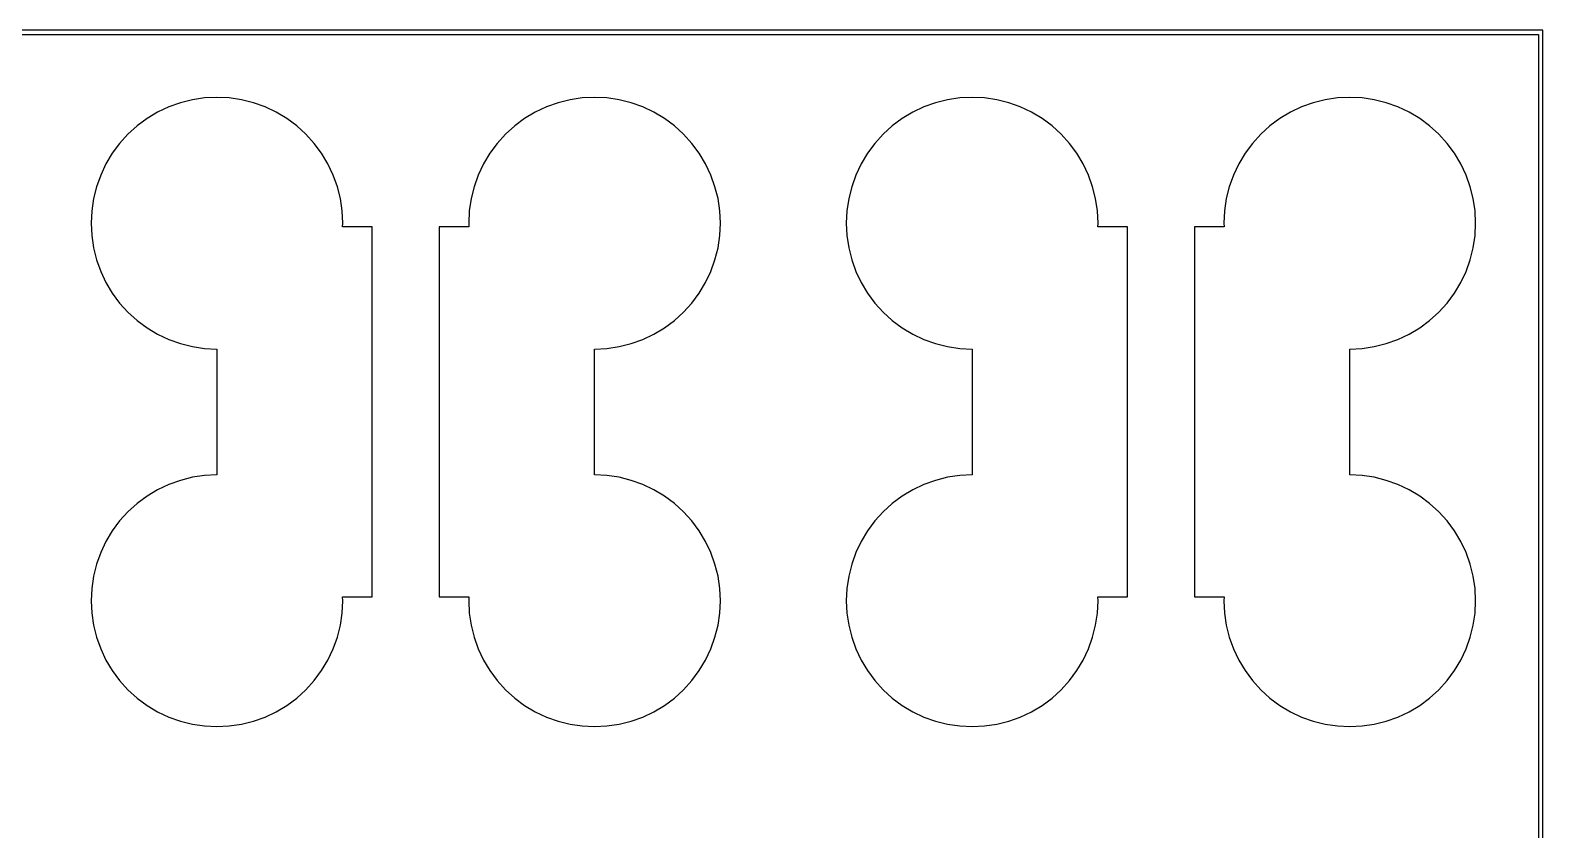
# Model space of a CAD drawing. Extents: x 0 to 72, y 0 to 108.
# Drawn here: x 54.03 to 72.05, y 98.52 to 108.05 of the extents above; entities that cross this region are included whole.
import ezdxf

# ---------------------------------------------------------------- set-up
doc = ezdxf.new("R2010")
doc.units = 0

msp = doc.modelspace()

# ---------------------------------------------------------------- linework, layer by layer
for p, q in [((72.05, 108.05), (-0.04999, 108.05)), ((0, 108), (72, 108)), ((72, 108), (72, 0)), ((72.05, -0.04999), (72.05, 108.05)), ((56.25, 107.25), (56.103, 107.243)), ((56.397, 107.243), (56.25, 107.25)), ((60.75, 107.25), (60.603, 107.243)), ((60.897, 107.243), (60.75, 107.25)), ((65.25, 107.25), (65.103, 107.243)), ((65.397, 107.243), (65.25, 107.25)), ((69.75, 107.25), (69.603, 107.243)), ((69.897, 107.243), (69.75, 107.25)), ((55.5429, 107.073), (55.4167, 106.997)), ((55.676, 107.136), (55.5429, 107.073)), ((55.8146, 107.185), (55.676, 107.136)), ((55.9574, 107.221), (55.8146, 107.185)), ((56.103, 107.243), (55.9574, 107.221)), ((56.5426, 107.221), (56.397, 107.243)), ((56.6854, 107.185), (56.5426, 107.221)), ((56.824, 107.136), (56.6854, 107.185)), ((56.9571, 107.073), (56.824, 107.136)), ((57.0834, 106.997), (56.9571, 107.073)), ((60.0429, 107.073), (59.9166, 106.997)), ((60.176, 107.136), (60.0429, 107.073)), ((60.3146, 107.185), (60.176, 107.136)), ((60.4574, 107.221), (60.3146, 107.185)), ((60.603, 107.243), (60.4574, 107.221)), ((61.0426, 107.221), (60.897, 107.243)), ((61.1854, 107.185), (61.0426, 107.221)), ((61.324, 107.136), (61.1854, 107.185)), ((61.4571, 107.073), (61.324, 107.136)), ((61.5833, 106.997), (61.4571, 107.073)), ((64.5429, 107.073), (64.4167, 106.997)), ((64.676, 107.136), (64.5429, 107.073)), ((64.8146, 107.185), (64.676, 107.136)), ((64.9574, 107.221), (64.8146, 107.185)), ((65.103, 107.243), (64.9574, 107.221)), ((65.5426, 107.221), (65.397, 107.243)), ((65.6854, 107.185), (65.5426, 107.221)), ((65.824, 107.136), (65.6854, 107.185)), ((65.9571, 107.073), (65.824, 107.136)), ((66.0834, 106.997), (65.9571, 107.073)), ((69.0429, 107.073), (68.9166, 106.997)), ((69.176, 107.136), (69.0429, 107.073)), ((69.3146, 107.185), (69.176, 107.136)), ((69.4574, 107.221), (69.3146, 107.185)), ((69.603, 107.243), (69.4574, 107.221)), ((70.0426, 107.221), (69.897, 107.243)), ((70.1854, 107.185), (70.0426, 107.221)), ((70.324, 107.136), (70.1854, 107.185)), ((70.4571, 107.073), (70.324, 107.136)), ((70.5833, 106.997), (70.4571, 107.073)), ((55.2984, 106.91), (55.1893, 106.811)), ((55.4167, 106.997), (55.2984, 106.91)), ((57.2016, 106.91), (57.0834, 106.997)), ((57.3107, 106.811), (57.2016, 106.91)), ((59.7984, 106.91), (59.6893, 106.811)), ((59.9166, 106.997), (59.7984, 106.91)), ((61.7016, 106.91), (61.5833, 106.997)), ((61.8107, 106.811), (61.7016, 106.91)), ((64.2984, 106.91), (64.1893, 106.811)), ((64.4167, 106.997), (64.2984, 106.91)), ((66.2016, 106.91), (66.0834, 106.997)), ((66.3107, 106.811), (66.2016, 106.91)), ((68.7984, 106.91), (68.6893, 106.811)), ((68.9166, 106.997), (68.7984, 106.91)), ((70.7016, 106.91), (70.5833, 106.997)), ((70.8107, 106.811), (70.7016, 106.91)), ((55.1893, 106.811), (55.0905, 106.702)), ((57.4095, 106.702), (57.3107, 106.811)), ((59.6893, 106.811), (59.5905, 106.702)), ((61.9095, 106.702), (61.8107, 106.811)), ((64.1893, 106.811), (64.0905, 106.702)), ((66.4095, 106.702), (66.3107, 106.811)), ((68.6893, 106.811), (68.5905, 106.702)), ((70.9095, 106.702), (70.8107, 106.811)), ((55.0028, 106.583), (54.9271, 106.457)), ((55.0905, 106.702), (55.0028, 106.583)), ((57.4972, 106.583), (57.4095, 106.702)), ((57.5729, 106.457), (57.4972, 106.583)), ((59.5028, 106.583), (59.4271, 106.457)), ((59.5905, 106.702), (59.5028, 106.583)), ((61.9972, 106.583), (61.9095, 106.702)), ((62.0729, 106.457), (61.9972, 106.583)), ((64.0028, 106.583), (63.9271, 106.457)), ((64.0905, 106.702), (64.0028, 106.583)), ((66.4972, 106.583), (66.4095, 106.702)), ((66.5729, 106.457), (66.4972, 106.583)), ((68.5028, 106.583), (68.4271, 106.457)), ((68.5905, 106.702), (68.5028, 106.583)), ((70.9972, 106.583), (70.9095, 106.702)), ((71.0729, 106.457), (70.9972, 106.583)), ((54.9271, 106.457), (54.8642, 106.324)), ((57.6358, 106.324), (57.5729, 106.457)), ((59.4271, 106.457), (59.3642, 106.324)), ((62.1358, 106.324), (62.0729, 106.457)), ((63.9271, 106.457), (63.8642, 106.324)), ((66.6358, 106.324), (66.5729, 106.457)), ((68.4271, 106.457), (68.3642, 106.324)), ((71.1358, 106.324), (71.0729, 106.457)), ((54.8146, 106.185), (54.7788, 106.043)), ((54.8642, 106.324), (54.8146, 106.185)), ((57.6854, 106.185), (57.6358, 106.324)), ((57.7212, 106.043), (57.6854, 106.185)), ((59.3146, 106.185), (59.2788, 106.043)), ((59.3642, 106.324), (59.3146, 106.185)), ((62.1854, 106.185), (62.1358, 106.324)), ((62.2212, 106.043), (62.1854, 106.185)), ((63.8146, 106.185), (63.7788, 106.043)), ((63.8642, 106.324), (63.8146, 106.185)), ((66.6854, 106.185), (66.6358, 106.324)), ((66.7212, 106.043), (66.6854, 106.185)), ((68.3146, 106.185), (68.2788, 106.043)), ((68.3642, 106.324), (68.3146, 106.185)), ((71.1854, 106.185), (71.1358, 106.324)), ((71.2212, 106.043), (71.1854, 106.185)), ((54.7788, 106.043), (54.7572, 105.897)), ((57.7428, 105.897), (57.7212, 106.043)), ((59.2788, 106.043), (59.2572, 105.897)), ((62.2428, 105.897), (62.2212, 106.043)), ((63.7788, 106.043), (63.7572, 105.897)), ((66.7428, 105.897), (66.7212, 106.043)), ((68.2788, 106.043), (68.2572, 105.897)), ((71.2428, 105.897), (71.2212, 106.043)), ((54.7572, 105.897), (54.75, 105.75)), ((57.75, 105.75), (57.7428, 105.897)), ((59.2572, 105.897), (59.25, 105.75)), ((62.25, 105.75), (62.2428, 105.897)), ((63.7572, 105.897), (63.75, 105.75)), ((66.75, 105.75), (66.7428, 105.897)), ((68.2572, 105.897), (68.25, 105.75)), ((71.25, 105.75), (71.2428, 105.897)), ((54.75, 105.75), (54.7572, 105.603)), ((57.7478, 105.705), (57.75, 105.75)), ((58.1, 105.705), (57.7478, 105.705)), ((58.1, 101.295), (58.1, 105.705)), ((59.2522, 105.705), (58.9, 105.705)), ((58.9, 105.705), (58.9, 101.295)), ((59.25, 105.75), (59.2522, 105.705)), ((62.2428, 105.603), (62.25, 105.75)), ((63.75, 105.75), (63.7572, 105.603)), ((66.7478, 105.705), (66.75, 105.75)), ((67.1, 105.705), (66.7478, 105.705)), ((67.1, 101.295), (67.1, 105.705)), ((68.2522, 105.705), (67.9, 105.705)), ((67.9, 105.705), (67.9, 101.295)), ((68.25, 105.75), (68.2522, 105.705)), ((71.2428, 105.603), (71.25, 105.75)), ((54.7572, 105.603), (54.7788, 105.457)), ((54.7788, 105.457), (54.8146, 105.315)), ((62.1854, 105.315), (62.2212, 105.457)), ((62.2212, 105.457), (62.2428, 105.603)), ((63.7572, 105.603), (63.7788, 105.457)), ((63.7788, 105.457), (63.8146, 105.315)), ((71.1854, 105.315), (71.2212, 105.457)), ((71.2212, 105.457), (71.2428, 105.603)), ((54.8146, 105.315), (54.8642, 105.176)), ((62.1358, 105.176), (62.1854, 105.315)), ((63.8146, 105.315), (63.8642, 105.176)), ((71.1358, 105.176), (71.1854, 105.315)), ((54.8642, 105.176), (54.9271, 105.043)), ((62.0729, 105.043), (62.1358, 105.176)), ((63.8642, 105.176), (63.9271, 105.043)), ((71.0729, 105.043), (71.1358, 105.176)), ((54.9271, 105.043), (55.0028, 104.917)), ((55.0028, 104.917), (55.0905, 104.798)), ((61.9095, 104.798), (61.9972, 104.917)), ((61.9972, 104.917), (62.0729, 105.043)), ((63.9271, 105.043), (64.0028, 104.917)), ((64.0028, 104.917), (64.0905, 104.798)), ((70.9095, 104.798), (70.9972, 104.917)), ((70.9972, 104.917), (71.0729, 105.043)), ((55.0905, 104.798), (55.1893, 104.689)), ((61.8107, 104.689), (61.9095, 104.798)), ((64.0905, 104.798), (64.1893, 104.689)), ((70.8107, 104.689), (70.9095, 104.798)), ((55.1893, 104.689), (55.2984, 104.59)), ((55.2984, 104.59), (55.4167, 104.503)), ((61.5833, 104.503), (61.7016, 104.59)), ((61.7016, 104.59), (61.8107, 104.689)), ((64.1893, 104.689), (64.2984, 104.59)), ((64.2984, 104.59), (64.4167, 104.503)), ((70.5833, 104.503), (70.7016, 104.59)), ((70.7016, 104.59), (70.8107, 104.689)), ((55.4167, 104.503), (55.5429, 104.427)), ((55.5429, 104.427), (55.676, 104.364)), ((61.324, 104.364), (61.4571, 104.427)), ((61.4571, 104.427), (61.5833, 104.503)), ((64.4167, 104.503), (64.5429, 104.427)), ((64.5429, 104.427), (64.676, 104.364)), ((70.324, 104.364), (70.4571, 104.427)), ((70.4571, 104.427), (70.5833, 104.503)), ((55.676, 104.364), (55.8146, 104.315)), ((55.8146, 104.315), (55.9574, 104.279)), ((55.9574, 104.279), (56.103, 104.257)), ((56.103, 104.257), (56.25, 104.25)), ((56.25, 104.25), (56.25, 102.75)), ((60.75, 104.25), (60.897, 104.257)), ((60.75, 102.75), (60.75, 104.25)), ((60.897, 104.257), (61.0426, 104.279)), ((61.0426, 104.279), (61.1854, 104.315)), ((61.1854, 104.315), (61.324, 104.364)), ((64.676, 104.364), (64.8146, 104.315)), ((64.8146, 104.315), (64.9574, 104.279)), ((64.9574, 104.279), (65.103, 104.257)), ((65.103, 104.257), (65.25, 104.25)), ((65.25, 104.25), (65.25, 102.75)), ((69.75, 104.25), (69.897, 104.257)), ((69.75, 102.75), (69.75, 104.25)), ((69.897, 104.257), (70.0426, 104.279)), ((70.0426, 104.279), (70.1854, 104.315)), ((70.1854, 104.315), (70.324, 104.364)), ((56.103, 102.743), (55.9574, 102.721)), ((56.25, 102.75), (56.103, 102.743)), ((60.897, 102.743), (60.75, 102.75)), ((61.0426, 102.721), (60.897, 102.743)), ((65.103, 102.743), (64.9574, 102.721)), ((65.25, 102.75), (65.103, 102.743)), ((69.897, 102.743), (69.75, 102.75)), ((70.0426, 102.721), (69.897, 102.743)), ((55.5429, 102.573), (55.4167, 102.497)), ((55.676, 102.636), (55.5429, 102.573)), ((55.8146, 102.685), (55.676, 102.636)), ((55.9574, 102.721), (55.8146, 102.685)), ((61.1854, 102.685), (61.0426, 102.721)), ((61.324, 102.636), (61.1854, 102.685)), ((61.4571, 102.573), (61.324, 102.636)), ((61.5833, 102.497), (61.4571, 102.573)), ((64.5429, 102.573), (64.4167, 102.497)), ((64.676, 102.636), (64.5429, 102.573)), ((64.8146, 102.685), (64.676, 102.636)), ((64.9574, 102.721), (64.8146, 102.685)), ((70.1854, 102.685), (70.0426, 102.721)), ((70.324, 102.636), (70.1854, 102.685)), ((70.4571, 102.573), (70.324, 102.636)), ((70.5833, 102.497), (70.4571, 102.573)), ((55.2984, 102.41), (55.1893, 102.311)), ((55.4167, 102.497), (55.2984, 102.41)), ((61.7016, 102.41), (61.5833, 102.497)), ((61.8107, 102.311), (61.7016, 102.41)), ((64.2984, 102.41), (64.1893, 102.311)), ((64.4167, 102.497), (64.2984, 102.41)), ((70.7016, 102.41), (70.5833, 102.497)), ((70.8107, 102.311), (70.7016, 102.41)), ((55.0905, 102.202), (55.0028, 102.083)), ((55.1893, 102.311), (55.0905, 102.202)), ((61.9095, 102.202), (61.8107, 102.311)), ((61.9972, 102.083), (61.9095, 102.202)), ((64.0905, 102.202), (64.0028, 102.083)), ((64.1893, 102.311), (64.0905, 102.202)), ((70.9095, 102.202), (70.8107, 102.311)), ((70.9972, 102.083), (70.9095, 102.202)), ((55.0028, 102.083), (54.9271, 101.957)), ((62.0729, 101.957), (61.9972, 102.083)), ((64.0028, 102.083), (63.9271, 101.957)), ((71.0729, 101.957), (70.9972, 102.083)), ((54.9271, 101.957), (54.8642, 101.824)), ((62.1358, 101.824), (62.0729, 101.957)), ((63.9271, 101.957), (63.8642, 101.824)), ((71.1358, 101.824), (71.0729, 101.957)), ((54.8146, 101.685), (54.7788, 101.543)), ((54.8642, 101.824), (54.8146, 101.685)), ((62.1854, 101.685), (62.1358, 101.824)), ((62.2212, 101.543), (62.1854, 101.685)), ((63.8146, 101.685), (63.7788, 101.543)), ((63.8642, 101.824), (63.8146, 101.685)), ((71.1854, 101.685), (71.1358, 101.824)), ((71.2212, 101.543), (71.1854, 101.685)), ((54.7788, 101.543), (54.7572, 101.397)), ((62.2428, 101.397), (62.2212, 101.543)), ((63.7788, 101.543), (63.7572, 101.397)), ((71.2428, 101.397), (71.2212, 101.543)), ((54.7572, 101.397), (54.75, 101.25)), ((62.25, 101.25), (62.2428, 101.397)), ((63.7572, 101.397), (63.75, 101.25)), ((71.25, 101.25), (71.2428, 101.397)), ((54.75, 101.25), (54.7572, 101.103)), ((57.7428, 101.103), (57.75, 101.25)), ((57.75, 101.25), (57.7478, 101.295)), ((57.7478, 101.295), (58.1, 101.295)), ((58.9, 101.295), (59.2522, 101.295)), ((59.2522, 101.295), (59.25, 101.25)), ((59.25, 101.25), (59.2572, 101.103)), ((62.2428, 101.103), (62.25, 101.25)), ((63.75, 101.25), (63.7572, 101.103)), ((66.7428, 101.103), (66.75, 101.25)), ((66.75, 101.25), (66.7478, 101.295)), ((66.7478, 101.295), (67.1, 101.295)), ((67.9, 101.295), (68.2522, 101.295)), ((68.2522, 101.295), (68.25, 101.25)), ((68.25, 101.25), (68.2572, 101.103)), ((71.2428, 101.103), (71.25, 101.25)), ((54.7572, 101.103), (54.7788, 100.957)), ((54.7788, 100.957), (54.8146, 100.815)), ((57.6854, 100.815), (57.7212, 100.957)), ((57.7212, 100.957), (57.7428, 101.103)), ((59.2572, 101.103), (59.2788, 100.957)), ((59.2788, 100.957), (59.3146, 100.815)), ((62.1854, 100.815), (62.2212, 100.957)), ((62.2212, 100.957), (62.2428, 101.103)), ((63.7572, 101.103), (63.7788, 100.957)), ((63.7788, 100.957), (63.8146, 100.815)), ((66.6854, 100.815), (66.7212, 100.957)), ((66.7212, 100.957), (66.7428, 101.103)), ((68.2572, 101.103), (68.2788, 100.957)), ((68.2788, 100.957), (68.3146, 100.815)), ((71.1854, 100.815), (71.2212, 100.957)), ((71.2212, 100.957), (71.2428, 101.103)), ((54.8146, 100.815), (54.8642, 100.676)), ((57.6358, 100.676), (57.6854, 100.815)), ((59.3146, 100.815), (59.3642, 100.676)), ((62.1358, 100.676), (62.1854, 100.815)), ((63.8146, 100.815), (63.8642, 100.676)), ((66.6358, 100.676), (66.6854, 100.815)), ((68.3146, 100.815), (68.3642, 100.676)), ((71.1358, 100.676), (71.1854, 100.815)), ((54.8642, 100.676), (54.9271, 100.543)), ((57.5729, 100.543), (57.6358, 100.676)), ((59.3642, 100.676), (59.4271, 100.543)), ((62.0729, 100.543), (62.1358, 100.676)), ((63.8642, 100.676), (63.9271, 100.543)), ((66.5729, 100.543), (66.6358, 100.676)), ((68.3642, 100.676), (68.4271, 100.543)), ((71.0729, 100.543), (71.1358, 100.676)), ((54.9271, 100.543), (55.0028, 100.417)), ((55.0028, 100.417), (55.0905, 100.298)), ((57.4095, 100.298), (57.4972, 100.417)), ((57.4972, 100.417), (57.5729, 100.543)), ((59.4271, 100.543), (59.5028, 100.417)), ((59.5028, 100.417), (59.5905, 100.298)), ((61.9095, 100.298), (61.9972, 100.417)), ((61.9972, 100.417), (62.0729, 100.543)), ((63.9271, 100.543), (64.0028, 100.417)), ((64.0028, 100.417), (64.0905, 100.298)), ((66.4095, 100.298), (66.4972, 100.417)), ((66.4972, 100.417), (66.5729, 100.543)), ((68.4271, 100.543), (68.5028, 100.417)), ((68.5028, 100.417), (68.5905, 100.298)), ((70.9095, 100.298), (70.9972, 100.417)), ((70.9972, 100.417), (71.0729, 100.543)), ((55.0905, 100.298), (55.1893, 100.189)), ((57.3107, 100.189), (57.4095, 100.298)), ((59.5905, 100.298), (59.6893, 100.189)), ((61.8107, 100.189), (61.9095, 100.298)), ((64.0905, 100.298), (64.1893, 100.189)), ((66.3107, 100.189), (66.4095, 100.298)), ((68.5905, 100.298), (68.6893, 100.189)), ((70.8107, 100.189), (70.9095, 100.298)), ((55.1893, 100.189), (55.2984, 100.09)), ((55.2984, 100.09), (55.4167, 100.003)), ((57.0834, 100.003), (57.2016, 100.09)), ((57.2016, 100.09), (57.3107, 100.189)), ((59.6893, 100.189), (59.7984, 100.09)), ((59.7984, 100.09), (59.9166, 100.003)), ((61.5833, 100.003), (61.7016, 100.09)), ((61.7016, 100.09), (61.8107, 100.189)), ((64.1893, 100.189), (64.2984, 100.09)), ((64.2984, 100.09), (64.4167, 100.003)), ((66.0834, 100.003), (66.2016, 100.09)), ((66.2016, 100.09), (66.3107, 100.189)), ((68.6893, 100.189), (68.7984, 100.09)), ((68.7984, 100.09), (68.9166, 100.003)), ((70.5833, 100.003), (70.7016, 100.09)), ((70.7016, 100.09), (70.8107, 100.189)), ((55.4167, 100.003), (55.5429, 99.9271)), ((55.5429, 99.9271), (55.676, 99.8642)), ((55.676, 99.8642), (55.8146, 99.8146)), ((56.6854, 99.8146), (56.824, 99.8642)), ((56.824, 99.8642), (56.9571, 99.9271)), ((56.9571, 99.9271), (57.0834, 100.003)), ((59.9166, 100.003), (60.0429, 99.9271)), ((60.0429, 99.9271), (60.176, 99.8642)), ((60.176, 99.8642), (60.3146, 99.8146)), ((61.1854, 99.8146), (61.324, 99.8642)), ((61.324, 99.8642), (61.4571, 99.9271)), ((61.4571, 99.9271), (61.5833, 100.003)), ((64.4167, 100.003), (64.5429, 99.9271)), ((64.5429, 99.9271), (64.676, 99.8642)), ((64.676, 99.8642), (64.8146, 99.8146)), ((65.6854, 99.8146), (65.824, 99.8642)), ((65.824, 99.8642), (65.9571, 99.9271)), ((65.9571, 99.9271), (66.0834, 100.003)), ((68.9166, 100.003), (69.0429, 99.9271)), ((69.0429, 99.9271), (69.176, 99.8642)), ((69.176, 99.8642), (69.3146, 99.8146)), ((70.1854, 99.8146), (70.324, 99.8642)), ((70.324, 99.8642), (70.4571, 99.9271)), ((70.4571, 99.9271), (70.5833, 100.003)), ((55.8146, 99.8146), (55.9574, 99.7788)), ((55.9574, 99.7788), (56.103, 99.7572)), ((56.103, 99.7572), (56.25, 99.75)), ((56.25, 99.75), (56.397, 99.7572)), ((56.397, 99.7572), (56.5426, 99.7788)), ((56.5426, 99.7788), (56.6854, 99.8146)), ((60.3146, 99.8146), (60.4574, 99.7788)), ((60.4574, 99.7788), (60.603, 99.7572)), ((60.603, 99.7572), (60.75, 99.75)), ((60.75, 99.75), (60.897, 99.7572)), ((60.897, 99.7572), (61.0426, 99.7788)), ((61.0426, 99.7788), (61.1854, 99.8146)), ((64.8146, 99.8146), (64.9574, 99.7788)), ((64.9574, 99.7788), (65.103, 99.7572)), ((65.103, 99.7572), (65.25, 99.75)), ((65.25, 99.75), (65.397, 99.7572)), ((65.397, 99.7572), (65.5426, 99.7788)), ((65.5426, 99.7788), (65.6854, 99.8146)), ((69.3146, 99.8146), (69.4574, 99.7788)), ((69.4574, 99.7788), (69.603, 99.7572)), ((69.603, 99.7572), (69.75, 99.75)), ((69.75, 99.75), (69.897, 99.7572)), ((69.897, 99.7572), (70.0426, 99.7788)), ((70.0426, 99.7788), (70.1854, 99.8146))]:
    msp.add_line(p, q)

doc.saveas('drawing.dxf')
